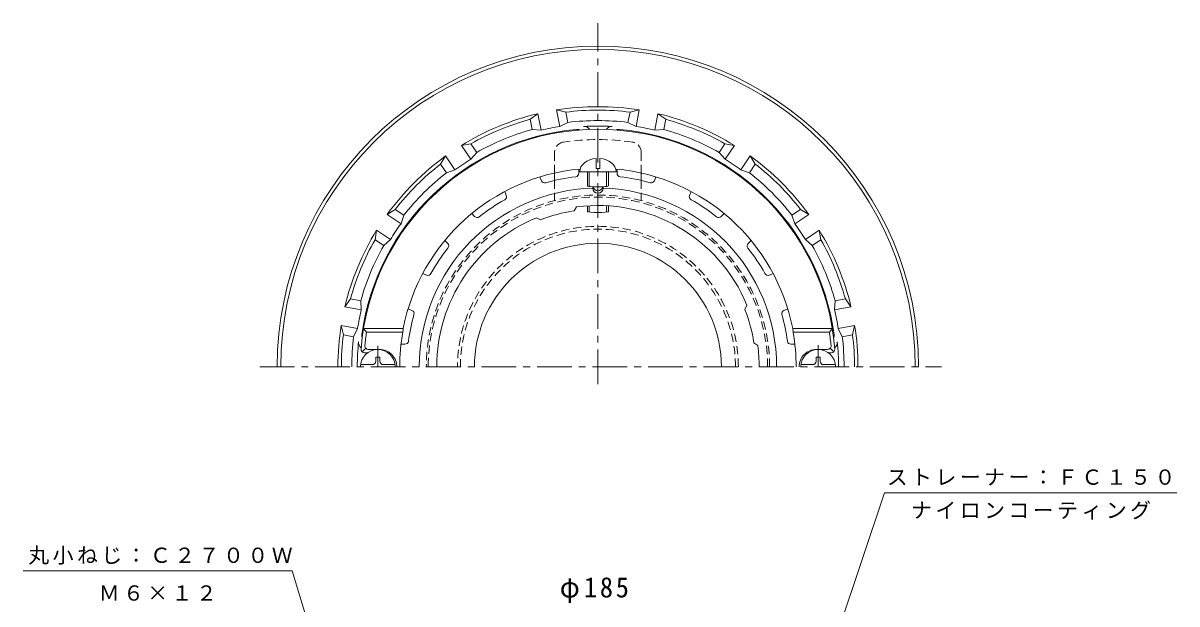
# Model space of a CAD drawing. Units: millimetres, scale not verified. Extents: x -192 to 147, y -230 to 258.
# Drawn here: x -188.9 to 143.9, y 90.9 to 258.4 of the extents above; entities that cross this region are included whole.
import ezdxf

# ---------------------------------------------------------------- set-up
doc = ezdxf.new("R2010")
doc.units = ezdxf.units.MM
doc.header["$LTSCALE"] = 2
doc.linetypes.add('CHAIN1', pattern=[8, 5, -1, 1, -1])
doc.linetypes.add('DASHED1', pattern=[1.8, 1.2, -0.6])
for name, color, linetype, lineweight in [('0-0_通り芯', 3, 'Continuous', 9), ('0-2_本体（蓋）', 6, 'Continuous', 5), ('0-4_寸法', 7, 'Continuous', 9), ('0-5_文字', 7, 'Continuous', 9), ('0-6', 2, 'Continuous', 9), ('0-A', 4, 'Continuous', 9)]:
    doc.layers.add(name, color=color, linetype=linetype, lineweight=lineweight)
doc.styles.add('ＭＳ ゴシック', font='')
doc.styles.get('ＭＳ ゴシック').set_extended_font_data('MS Gothic')

msp = doc.modelspace()

# ---------------------------------------------------------------- linework, layer by layer
at = {"layer": '0-0_通り芯', "linetype": 'CHAIN1'}
for p, q in [((-23.105, 154.258), (-23.105, 258.427)), ((-120.65, 159.313), (75.973, 159.313))]:
    msp.add_line(p, q, dxfattribs=at)
at = {"layer": '0-0_通り芯'}
for p, q in [((-32.356, 232.732), (-35.029, 233.359)), ((-13.853, 232.732), (-11.18, 233.359)), ((-12.119, 228.637), (-11.18, 233.359)), ((-42.654, 230.684), (-40.424, 232.286)), ((-42.067, 227.734), (-42.654, 230.684)), ((-39.484, 227.564), (-40.424, 232.286)), ((-31.769, 229.782), (-32.356, 232.732)), ((-14.44, 229.782), (-13.853, 232.732)), ((-14.44, 229.782), (-12.119, 228.637)), ((-3.555, 230.684), (-5.785, 232.286)), ((-4.142, 227.734), (-3.555, 230.684)), ((-42.067, 227.734), (-39.484, 227.564)), ((-59.748, 223.603), (-62.458, 223.159)), ((-58.077, 221.102), (-59.748, 223.603)), ((11.868, 221.102), (13.539, 223.603)), ((13.539, 223.603), (16.249, 223.159)), ((13.574, 219.156), (16.249, 223.159)), ((-68.478, 217.77), (-67.031, 220.103)), ((-64.356, 216.101), (-67.031, 220.103)), ((11.868, 221.102), (13.574, 219.156)), ((22.269, 217.77), (20.822, 220.103)), ((-66.807, 215.269), (-68.478, 217.77)), ((20.598, 215.269), (22.269, 217.77)), ((-66.807, 215.269), (-64.356, 216.101)), ((-81.562, 204.687), (-83.895, 203.239)), ((-79.061, 203.015), (-81.562, 204.687)), ((32.852, 203.015), (35.352, 204.686)), ((32.852, 203.015), (33.683, 200.565)), ((33.683, 200.565), (37.686, 203.239)), ((35.352, 204.686), (37.686, 203.239)), ((-87.395, 195.956), (-86.951, 198.666)), ((-82.948, 195.992), (-86.951, 198.666)), ((41.186, 195.956), (40.741, 198.666)), ((-84.894, 194.285), (-87.395, 195.956)), ((-84.894, 194.285), (-82.948, 195.992)), ((38.685, 194.285), (41.186, 195.956)), ((-94.476, 178.862), (-96.077, 176.632)), ((-91.525, 178.275), (-94.476, 178.862)), ((45.316, 178.275), (45.147, 175.693)), ((45.147, 175.693), (49.868, 176.632)), ((45.316, 178.275), (48.266, 178.862)), ((48.266, 178.862), (49.868, 176.632)), ((-92.429, 170.298), (-97.15, 171.238)), ((-96.524, 168.564), (-97.15, 171.237)), ((-93.574, 167.977), (-92.429, 170.298)), ((-93.574, 167.977), (-96.524, 168.564))]:
    msp.add_line(p, q, dxfattribs=at)
for points in [[(-31.769, 229.782), (-34.09, 228.637), (-35.029, 233.359)], [(-4.142, 227.734), (-6.725, 227.564), (-5.785, 232.286)], [(-58.077, 221.102), (-59.783, 219.156), (-62.458, 223.159)], [(20.598, 215.269), (18.147, 216.101), (20.822, 220.103)], [(-79.061, 203.015), (-79.893, 200.565), (-83.895, 203.239)], [(38.685, 194.285), (36.739, 195.992), (40.741, 198.666)], [(-91.525, 178.275), (-91.356, 175.693), (-96.077, 176.632)], [(47.365, 167.977), (46.22, 170.298), (50.941, 171.237)], [(47.365, 167.977), (50.315, 168.564), (50.941, 171.237)]]:
    msp.add_lwpolyline(points, dxfattribs=at)
for centre, radius, start, end in [((-23.105, 159.313), 92.5, 0.00015, 180), ((-23.105, 159.313), 91.5, 0.00015, 180), ((-23.105, 159.313), 75, 80.8513, 99.14867), ((-23.105, 159.313), 74, 82.8183, 97.18169), ((-23.105, 159.313), 75, 103.3513, 121.64867), ((-23.105, 159.313), 74, 105.3183, 119.68169), ((-23.105, 159.313), 71, 82.99051, 97.00945), ((-23.105, 159.313), 75, 58.3513, 76.64867), ((-23.105, 159.313), 74, 60.3183, 74.68169), ((-23.105, 159.313), 68.728, 95.15881, 172.24861), ((-23.105, 159.313), 71, 105.49051, 119.50945), ((-23.105, 159.313), 70.19, 101.25, 103.49538), ((-23.105, 159.313), 70.19, 99.00459, 101.24998), ((-29.105, 225.771), 2, 67.10454, 95.15898), ((-23.105, 159.313), 69.404, 86.59785, 93.40215), ((-27.105, 226.598), 2, 35.9283, 93.4021), ((-19.105, 226.598), 2, 86.5979, 144.0717), ((-17.105, 225.771), 2, 84.84102, 112.89177), ((-23.105, 159.313), 68.728, 7.75139, 84.84117), ((-23.105, 159.313), 70.19, 78.75, 80.99538), ((-23.105, 159.313), 70.19, 76.50459, 78.74998), ((-23.105, 159.313), 71, 60.49051, 74.50945), ((-23.105, 159.313), 75, 125.8513, 144.14867), ((-23.105, 159.313), 75, 35.8513, 54.14867), ((-23.105, 159.313), 74, 127.8183, 142.18169), ((-23.105, 159.313), 70.19, 123.75, 125.99538), ((-23.105, 159.313), 70.19, 121.50459, 123.74998), ((-23.105, 159.313), 70.19, 56.25, 58.49538), ((-23.105, 159.313), 70.19, 54.00459, 56.24998), ((-23.105, 159.313), 74, 37.8183, 52.18169), ((-23.105, 159.313), 71, 127.99051, 142.00945), ((-23.105, 159.313), 71, 37.99051, 52.00945), ((-23.105, 159.313), 70.19, 144.00459, 146.24998), ((-23.105, 159.313), 70.19, 33.75, 35.99538), ((-23.105, 159.313), 75, 148.3513, 166.64867), ((-23.105, 159.313), 70.19, 146.25, 148.49538), ((-23.105, 159.313), 70.19, 31.50459, 33.74998), ((-23.105, 159.313), 75, 13.3513, 31.64867), ((-23.105, 159.313), 74, 150.3183, 164.68169), ((-23.105, 159.313), 71, 150.49051, 164.50945), ((-23.105, 159.313), 71, 15.49051, 29.50945), ((-23.105, 159.313), 74, 15.3183, 29.68169), ((-23.105, 159.313), 70.19, 166.50459, 168.74998), ((-23.105, 159.313), 70.19, 11.25, 13.49538), ((-23.105, 159.313), 75, 170.8513, 180), ((-23.105, 159.313), 70.19, 168.75, 170.99538), ((-23.105, 159.313), 70.19, 9.00459, 11.24998), ((-23.105, 159.313), 75, 0, 9.14867), ((-23.105, 159.313), 74, 172.8183, 180), ((-23.105, 159.313), 71, 172.99051, 180), ((-23.105, 159.313), 69.404, 174.03899, 180.00003), ((-90.144, 166.313), 2, 174.03922, 231.51147), ((-89.223, 168.313), 2, 172.24873, 200.30148), ((43.014, 168.313), 2, 339.6987, 7.75127), ((43.935, 166.313), 2, 308.48853, 5.96078), ((-23.105, 159.313), 69.404, 359.99997, 5.96101), ((-23.105, 159.313), 71, 0, 7.00945), ((-23.105, 159.313), 74, 0, 7.18169)]:
    msp.add_arc(centre, radius, start, end, dxfattribs=at)
at = {"layer": '0-0_通り芯', "linetype": 'DASHED1'}
for radius in [40.5, 39.667]:
    msp.add_arc((-23.105, 159.313), radius, 0, 180, dxfattribs=at)
at = {"layer": '0-2_本体（蓋）'}
for p, q in [((-39.371, 212.956), (-39.83, 214.065)), ((-28.605, 215.097), (-28.605, 216.298)), ((-17.605, 215.097), (-17.605, 216.298)), ((-6.838, 212.956), (-6.379, 214.065)), ((-49.534, 208.746), (-49.993, 209.855)), ((-24.605, 210.811), (-24.605, 211.236)), ((-21.605, 210.811), (-21.605, 211.235)), ((3.325, 208.746), (3.784, 209.855)), ((-58.661, 202.648), (-59.51, 203.496)), ((-29.98, 204.29), (-29.243, 205.406)), ((12.452, 202.648), (13.301, 203.496)), ((-39.639, 201.702), (-40.835, 202.3)), ((-66.439, 194.869), (-67.288, 195.718)), ((20.23, 194.869), (21.079, 195.718)), ((-72.538, 185.742), (-73.647, 186.201)), ((26.329, 185.742), (27.438, 186.201)), ((19.285, 175.847), (19.883, 177.043)), ((-76.748, 175.579), (-77.857, 176.039)), ((30.539, 175.579), (31.648, 176.039)), ((-79.288, 170.313), (-90.716, 170.313)), ((-79.384, 169.313), (-79.288, 170.313)), ((33.079, 170.313), (44.506, 170.313)), ((33.175, 169.313), (33.079, 170.313)), ((-90.071, 164.638), (-91.149, 163.629)), ((-89.605, 163.313), (-90.419, 163.313)), ((-86.105, 164.313), (-89.333, 164.313)), ((-78.764, 165.813), (-79.895, 165.813)), ((21.873, 166.188), (22.989, 165.452)), ((32.555, 165.813), (33.686, 165.813)), ((39.895, 164.313), (43.124, 164.313)), ((43.395, 163.313), (44.21, 163.313)), ((43.862, 164.638), (44.94, 163.629))]:
    msp.add_line(p, q, dxfattribs=at)
for points in [[(-79.384, 169.313), (-89.86, 169.313), (-90.716, 170.313)], [(33.175, 169.313), (43.651, 169.313), (44.506, 170.313)]]:
    msp.add_lwpolyline(points, dxfattribs=at)
for centre, radius, start, end in [((-23.105, 159.313), 68.5, 4.24803, 175.75198), ((-23.105, 159.313), 57.25, 95.14587, 168.92233), ((-23.105, 159.313), 57.25, 11.07768, 84.85414), ((-23.105, 159.313), 55.162, 96.64603, 105.85387), ((-29.605, 215.097), 1, 276.64659, 359.9993), ((-16.605, 215.097), 1, 180.0007, 263.35341), ((-23.105, 159.313), 55.162, 74.14613, 83.35397), ((-23.105, 159.313), 51.52, 91.66841, 180), ((-38.447, 213.339), 1, 202.50082, 285.85338), ((-23.105, 210.833), 1.5, 180.75317, 359.1655), ((-23.105, 211.588), 1.5, 193.49446, 345.80159), ((-23.105, 159.313), 51.52, 0, 88.33159), ((-7.762, 213.339), 1, 254.14662, 337.49918), ((-23.105, 159.313), 55.162, 119.14603, 128.35387), ((-50.458, 208.364), 1, 299.14659, 22.4993), ((4.249, 208.364), 1, 157.5007, 240.85341), ((-23.105, 159.313), 55.162, 51.64613, 60.85397), ((-23.105, 159.313), 45.5, 98.69096, 111.3089), ((-23.105, 159.313), 46.5, 22.41331, 97.58618), ((-23.105, 159.313), 46.5, 112.4135, 180), ((-57.954, 203.355), 1, 225.00082, 308.35338), ((11.745, 203.355), 1, 231.64662, 314.99918), ((-23.105, 159.313), 55.162, 141.64603, 150.85387), ((-67.147, 194.162), 1, 321.64659, 44.9993), ((20.937, 194.162), 1, 135.0007, 218.35341), ((-23.105, 159.313), 55.162, 29.14613, 38.35397), ((-72.156, 186.666), 1, 247.50082, 330.85338), ((25.946, 186.666), 1, 209.14662, 292.49918), ((-23.105, 159.313), 55.162, 164.14603, 172.32523), ((-77.13, 174.656), 1, 344.14659, 67.4993), ((-23.104, 159.313), 45.5, 8.69096, 21.3089), ((30.921, 174.656), 1, 112.5007, 195.85341), ((-23.105, 159.313), 55.162, 7.67477, 15.85397), ((-23.105, 159.313), 67.5, 171.48038, 174.82341), ((-23.105, 159.313), 57.161, 169.92461, 180), ((-78.764, 166.813), 1, 269.99899, 352.32573), ((32.555, 166.813), 1, 187.67427, 270.00101), ((-23.105, 159.313), 57.161, 0, 10.07539), ((-23.105, 159.313), 67.5, 5.17659, 8.51962), ((-90.419, 164.313), 1, 175.75217, 270), ((-89.333, 165.313), 1, 174.82323, 270), ((-86.105, 159.313), 5, 0, 90.00018), ((-23.105, 159.313), 46.5, 0, 7.5862), ((39.895, 159.313), 5, 89.99982, 180), ((43.124, 165.313), 1, 270, 5.17677), ((44.21, 164.313), 1, 270, 4.24783)]:
    msp.add_arc(centre, radius, start, end, dxfattribs=at)
at = {"layer": '0-5_文字'}
for p, q in [((23.395, 15.481), (59.55, 122.975)), ((59.55, 122.975), (143.888, 122.975)), ((-111.266, 100.409), (-188.91, 100.409)), ((-83.664, 9.234), (-111.266, 100.409))]:
    msp.add_line(p, q, dxfattribs=at)
at = {"layer": '0-6', "linetype": 'DASHED1'}
for p, q in [((-35.605, 221.121), (-35.605, 215.181)), ((-10.605, 221.121), (-10.605, 215.181)), ((-35.605, 213.04), (-35.605, 207.209)), ((-10.605, 213.04), (-10.605, 207.209))]:
    msp.add_line(p, q, dxfattribs=at)
at = {"layer": '0-6'}
for p, q in [((-35.605, 215.181), (-35.605, 213.04)), ((-10.605, 215.181), (-10.605, 213.04))]:
    msp.add_line(p, q, dxfattribs=at)
at = {"layer": '0-6', "linetype": 'DASHED1'}
for centre, radius, start, end in [((-32.605, 221.121), 3, 98.53641, 180), ((-23.105, 157.83), 67, 81.46362, 98.53638), ((-13.605, 221.121), 3, 0, 81.46359), ((-23.105, 159.313), 49.5, 0, 180), ((-23.105, 159.313), 48.939, 0, 180)]:
    msp.add_arc(centre, radius, start, end, dxfattribs=at)
at = {"layer": '0-6'}
msp.add_arc((-23.105, 159.313), 35.606, 0, 180, dxfattribs=at)
at = {"layer": '0-A'}
for p, q in [((-23.604, 216.52), (-23.604, 219.402)), ((-23.604, 216.52), (-22.605, 216.52)), ((-22.605, 216.52), (-22.605, 219.402)), ((-28.355, 215.52), (-17.855, 215.52)), ((-26.105, 211.459), (-26.105, 215.52)), ((-25.605, 211.312), (-25.605, 215.52)), ((-20.605, 211.312), (-20.605, 215.52)), ((-20.105, 211.459), (-20.105, 215.52)), ((-26.105, 204.036), (-26.105, 205.716)), ((-25.605, 203.912), (-25.605, 205.745)), ((-20.605, 203.912), (-20.605, 205.745)), ((-20.105, 204.036), (-20.105, 205.716)), ((-91.568, 159.913), (-88.205, 159.913)), ((-87.205, 162.063), (-86.004, 162.063)), ((-87.205, 160.913), (-87.205, 162.063)), ((-86.004, 160.913), (-86.004, 162.063)), ((-85.004, 159.913), (-81.641, 159.913)), ((38.795, 159.913), (35.432, 159.913)), ((39.795, 160.913), (39.795, 162.063)), ((40.996, 162.063), (39.795, 162.063)), ((40.996, 160.913), (40.996, 162.063)), ((45.359, 159.913), (41.996, 159.913))]:
    msp.add_line(p, q, dxfattribs=at)
at = {"layer": '0-A', "linetype": 'CHAIN1'}
for p, q in [((-86.605, 159.313), (-86.605, 165.382)), ((40.395, 159.313), (40.395, 165.491))]:
    msp.add_line(p, q, dxfattribs=at)
at = {"layer": '0-A'}
for centre, radius, start, end in [((-86.605, 159.313), 5, 0, 180), ((40.395, 159.313), 5, 0, 180), ((-88.205, 160.913), 1, 270, 0), ((-85.004, 160.913), 1, 180, 270), ((38.795, 160.913), 1, 270, 0), ((41.996, 160.913), 1, 180, 270)]:
    msp.add_arc(centre, radius, start, end, dxfattribs=at)
for centre, major_axis, ratio, start_param, end_param in [((-23.105, 215.52), (5.25, 0), 0.7428, 1.6661703, 3.1415927), ((-23.105, 215.52), (5.25, 0), 0.7428, 6.2831853, 7.7585936), ((-23.105, 211.459), (-3, 0), 0.0891, 6.2831818, 9.4247745), ((-23.105, 204.036), (-3, 0), 0.0743, 6.2831635, 9.4247561)]:
    msp.add_ellipse(centre, major_axis=major_axis, ratio=ratio, start_param=start_param, end_param=end_param, dxfattribs=at)

# ---------------------------------------------------------------- texts
at = {"layer": '0-4_寸法', "color": 2, "insert": (-34.105, 91.184), "char_height": 5.865, "attachment_point": 7, "style": 'ＭＳ ゴシック'}
msp.add_mtext('\\T1.21;\\W0.95;φ185', dxfattribs=at)
at = {"layer": '0-5_文字', "char_height": 4.399, "attachment_point": 7, "style": 'ＭＳ ゴシック'}
for s, insert in [('\\T1.17;ストレーナー：ＦＣ１５０', (60.219, 125.051)), ('\\T1.17;ナイロンコーティング', (67.219, 115.252)), ('\\T1.17;丸小ねじ：Ｃ２７００Ｗ', (-187.385, 102.253)), ('\\T1.17;Ｍ６×１２', (-167.088, 91.785))]:
    msp.add_mtext(s, dxfattribs=dict(at, insert=insert))

doc.saveas('drawing.dxf')
